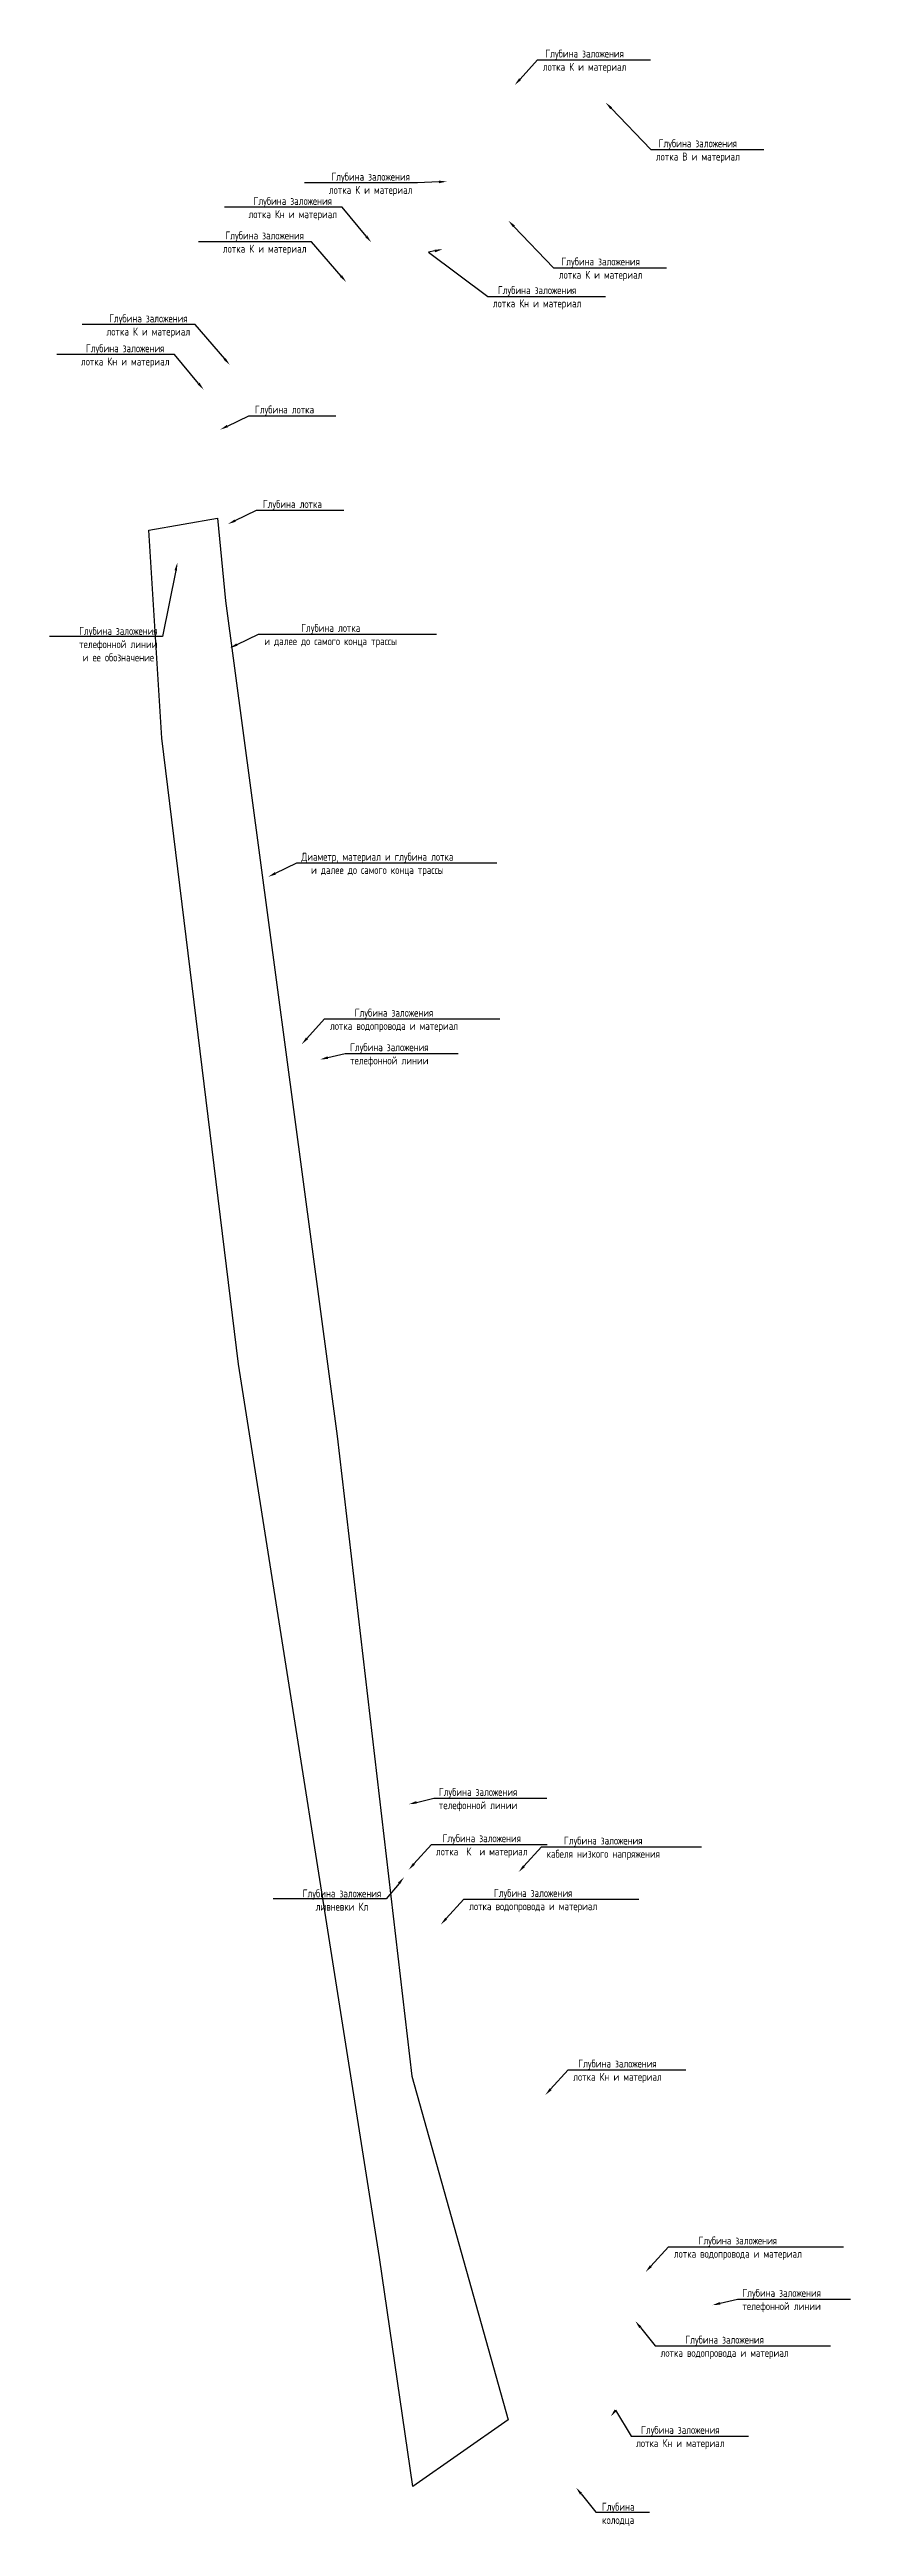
# Model space of a CAD drawing. Header units: millimetres. Extents: x 24859265 to 26550985, y 32092698 to 33532929.
# Drawn here: x 24859265 to 24985327, y 32925127 to 33314832 of the extents above; entities that cross this region are included whole.
import ezdxf
from ezdxf import colors
from ezdxf.entities.mleader import LeaderData, LeaderLine
from ezdxf.math import Vec2, Vec3

# ---------------------------------------------------------------- set-up
doc = ezdxf.new("R2010")
doc.units = ezdxf.units.MM
doc.layers.add('Выноски', color=7, linetype='Continuous')
doc.styles.add('GOST 2.304', font='GOST_0.TTF')

msp = doc.modelspace()

# ---------------------------------------------------------------- linework, layer by layer
msp.add_lwpolyline([(24874900.7215, 33239202.9402), (24885718.3985, 33241102.8094), (24886985.7391, 33228075.1286), (24904541.7068, 33096655.9798), (24916306.3997, 32995974.6771), (24931472.5232, 32941893.7998), (24916428.1369, 32931404.0326), (24911180.098, 32967418.9009), (24889005.3867, 33107975.973), (24876926.2503, 33206474.1093), (24874900.7215, 33239202.9402)])

# ---------------------------------------------------------------- leaders
at = {"layer": 'Выноски', "color": 1, "lineweight": -2}
ml = msp.add_multileader_mtext('Standard', dxfattribs=at)
ml.set_content('{\\C1;Глубина заложения\\Pлотка К и материал}', color=5, style='GOST 2.304')
ml.set_leader_properties(color=1, lineweight=-3)
ml.build(insert=Vec2(0, 0))
ml.multileader.update_dxf_attribs({"text_left_attachment_type": 6, "text_right_attachment_type": 6, "dogleg_length": 1, "arrow_head_size": 1250, "scale": 500})
ctx = ml.context
ctx.base_point, ctx.scale, ctx.char_height, ctx.arrow_head_size, ctx.landing_gap_size, ctx.plane_origin = Vec3(24936188.0533, 33313215.8793), 500, 1250, 1250, 900, Vec3(24939932.3919, 33306752.9836)
ctx.left_attachment, ctx.right_attachment, ctx.text_align_type = 6, 6, 1
notes = []
notes.append((ctx, [(0, (1, 1, 0), (24936088.2056, 33313215.8793), (1, 0), 99.8478, [(1, [(24932478.0468, 33309234.2762)], 0, [])])]))
ctx.mtext.insert, ctx.mtext.alignment, ctx.mtext.flow_direction = Vec3(24943479.6723, 33314823.2775), 2, 5
ml = msp.add_multileader_mtext('Standard', dxfattribs=at)
ml.set_content('{\\C1;Глубина заложения\\Pлотка В и материал}', color=5, style='GOST 2.304')
ml.set_leader_properties(color=1, lineweight=-3)
ml.build(insert=Vec2(0, 0))
ml.multileader.update_dxf_attribs({"text_left_attachment_type": 6, "text_right_attachment_type": 6, "dogleg_length": 1, "arrow_head_size": 1250, "scale": 500})
ctx = ml.context
ctx.base_point, ctx.scale, ctx.char_height, ctx.arrow_head_size, ctx.landing_gap_size, ctx.plane_origin = Vec3(24954015.1036, 33299091.669), 500, 1250, 1250, 900, Vec3(24954251.1109, 33304019.6962)
ctx.left_attachment, ctx.right_attachment, ctx.text_align_type = 6, 6, 1
notes.append((ctx, [(0, (1, 1, 0), (24953915.2558, 33299091.669), (1, 0), 99.8478, [(1, [(24946796.7658, 33306500.9888)], 0, [])])]))
ctx.mtext.insert, ctx.mtext.alignment, ctx.mtext.flow_direction = Vec3(24961306.7226, 33300699.0672), 2, 5
ml = msp.add_multileader_mtext('Standard', dxfattribs=at)
ml.set_content('{\\C1;Глубина заложения\\Pлотка К и материал}', color=5, style='GOST 2.304')
ml.set_leader_properties(color=1, lineweight=-3)
ml.build(insert=Vec2(0, 0))
ml.multileader.update_dxf_attribs({"text_left_attachment_type": 6, "text_right_attachment_type": 6, "dogleg_length": 1, "arrow_head_size": 1250, "scale": 500})
ctx = ml.context
ctx.base_point, ctx.scale, ctx.char_height, ctx.arrow_head_size, ctx.landing_gap_size, ctx.plane_origin = Vec3(24902512.5603, 33293844.7018), 500, 1250, 1250, 900, Vec3(24902748.5676, 33298772.7289)
ctx.left_attachment, ctx.right_attachment, ctx.text_align_type = 6, 6, 1
notes.append((ctx, [(1, (1, 1, 0), (24917195.6461, 33293844.7018), (-1, 0), 99.8478, [(1, [(24921798.4915, 33294063.9559)], 0, [])])]))
ctx.mtext.insert, ctx.mtext.alignment, ctx.mtext.flow_direction = Vec3(24909804.1793, 33295452.0999), 2, 5
ml = msp.add_multileader_mtext('Standard', dxfattribs=at)
ml.set_content('{\\C1;Глубина заложения\\Pлотка Кн и материал}', color=5, style='GOST 2.304')
ml.set_leader_properties(color=1, lineweight=-3)
ml.build(insert=Vec2(0, 0))
ml.multileader.update_dxf_attribs({"text_left_attachment_type": 6, "text_right_attachment_type": 6, "dogleg_length": 1, "arrow_head_size": 1250, "scale": 500})
ctx = ml.context
ctx.base_point, ctx.scale, ctx.char_height, ctx.arrow_head_size, ctx.landing_gap_size, ctx.plane_origin = Vec3(24889902.1447, 33290026.2271), 500, 1250, 1250, 900, Vec3(24890852.9482, 33294954.2542)
ctx.left_attachment, ctx.right_attachment, ctx.text_align_type = 6, 6, 1
notes.append((ctx, [(1, (1, 1, 0), (24905300.0267, 33290026.2271), (-1, 0), 99.8478, [(1, [(24909902.8722, 33284496.4719)], 0, [])])]))
ctx.mtext.insert, ctx.mtext.alignment, ctx.mtext.flow_direction = Vec3(24897551.1618, 33291633.6252), 2, 5
ml = msp.add_multileader_mtext('Standard', dxfattribs=at)
ml.set_content('{\\C1;Глубина заложения\\Pлотка К и материал}', color=5, style='GOST 2.304')
ml.set_leader_properties(color=1, lineweight=-3)
ml.build(insert=Vec2(0, 0))
ml.multileader.update_dxf_attribs({"text_left_attachment_type": 6, "text_right_attachment_type": 6, "dogleg_length": 1, "arrow_head_size": 1250, "scale": 500})
ctx = ml.context
ctx.base_point, ctx.scale, ctx.char_height, ctx.arrow_head_size, ctx.landing_gap_size, ctx.plane_origin = Vec3(24885833.3318, 33284601.592), 500, 1250, 1250, 900, Vec3(24886069.3391, 33289529.6191)
ctx.left_attachment, ctx.right_attachment, ctx.text_align_type = 6, 6, 1
notes.append((ctx, [(1, (1, 1, 0), (24900516.4176, 33284601.592), (-1, 0), 99.8478, [(1, [(24905956.2096, 33278251.8291)], 0, [])])]))
ctx.mtext.insert, ctx.mtext.alignment, ctx.mtext.flow_direction = Vec3(24893124.9508, 33286208.9901), 2, 5
ml = msp.add_multileader_mtext('Standard', dxfattribs=at)
ml.set_content('{\\C1;Глубина заложения\\Pлотка К и материал}', color=5, style='GOST 2.304')
ml.set_leader_properties(color=1, lineweight=-3)
ml.build(insert=Vec2(0, 0))
ml.multileader.update_dxf_attribs({"text_left_attachment_type": 6, "text_right_attachment_type": 6, "dogleg_length": 1, "arrow_head_size": 1250, "scale": 500})
ctx = ml.context
ctx.base_point, ctx.scale, ctx.char_height, ctx.arrow_head_size, ctx.landing_gap_size, ctx.plane_origin = Vec3(24938708.6636, 33280497.0279), 500, 1250, 1250, 900, Vec3(24938944.6709, 33285425.055)
ctx.left_attachment, ctx.right_attachment, ctx.text_align_type = 6, 6, 1
notes.append((ctx, [(0, (1, 1, 0), (24938608.8158, 33280497.0279), (1, 0), 99.8478, [(1, [(24931490.3258, 33287906.3476)], 0, [])])]))
ctx.mtext.insert, ctx.mtext.alignment, ctx.mtext.flow_direction = Vec3(24946000.2826, 33282104.426), 2, 5
ml = msp.add_multileader_mtext('Standard', dxfattribs=at)
ml.set_content('{\\C1;Глубина заложения\\Pлотка Кн и материал}', color=5, style='GOST 2.304')
ml.set_leader_properties(color=1, lineweight=-3)
ml.build(insert=Vec2(0, 0))
ml.multileader.update_dxf_attribs({"text_left_attachment_type": 6, "text_right_attachment_type": 6, "dogleg_length": 1, "arrow_head_size": 1250, "scale": 500})
ctx = ml.context
ctx.base_point, ctx.scale, ctx.char_height, ctx.arrow_head_size, ctx.landing_gap_size, ctx.plane_origin = Vec3(24928357.5916, 33275998.3085), 500, 1250, 1250, 900, Vec3(24928593.5988, 33280926.3356)
ctx.left_attachment, ctx.right_attachment, ctx.text_align_type = 6, 6, 1
notes.append((ctx, [(0, (1, 1, 0), (24928257.7438, 33275998.3085), (1, 0), 99.8478, [(0, [(24921139.2537, 33283407.6282), (24918934.4097, 33282926.59)], 0, [])])]))
ctx.mtext.insert, ctx.mtext.alignment, ctx.mtext.flow_direction = Vec3(24936006.6087, 33277605.7066), 2, 5
ml = msp.add_multileader_mtext('Standard', dxfattribs=at)
ml.set_content('{\\C1;Глубина заложения\\Pлотка К и материал}', color=5, style='GOST 2.304')
ml.set_leader_properties(color=1, lineweight=-3)
ml.build(insert=Vec2(0, 0))
ml.multileader.update_dxf_attribs({"text_left_attachment_type": 6, "text_right_attachment_type": 6, "dogleg_length": 1, "arrow_head_size": 1250, "scale": 500})
ctx = ml.context
ctx.base_point, ctx.scale, ctx.char_height, ctx.arrow_head_size, ctx.landing_gap_size, ctx.plane_origin = Vec3(24867524.4821, 33271553.3892), 500, 1250, 1250, 900, Vec3(24867760.4894, 33276481.4163)
ctx.left_attachment, ctx.right_attachment, ctx.text_align_type = 6, 6, 1
notes.append((ctx, [(1, (1, 1, 0), (24882207.5679, 33271553.3892), (-1, 0), 99.8478, [(1, [(24887647.3599, 33265203.6263)], 0, [])])]))
ctx.mtext.insert, ctx.mtext.alignment, ctx.mtext.flow_direction = Vec3(24874816.1011, 33273160.7873), 2, 5
ml = msp.add_multileader_mtext('Standard', dxfattribs=at)
ml.set_content('{\\C1;Глубина заложения\\Pлотка Кн и материал}', color=5, style='GOST 2.304')
ml.set_leader_properties(color=1, lineweight=-3)
ml.build(insert=Vec2(0, 0))
ml.multileader.update_dxf_attribs({"text_left_attachment_type": 6, "text_right_attachment_type": 6, "dogleg_length": 1, "arrow_head_size": 1250, "scale": 500})
ctx = ml.context
ctx.base_point, ctx.scale, ctx.char_height, ctx.arrow_head_size, ctx.landing_gap_size, ctx.plane_origin = Vec3(24863524.6767, 33266844.9938), 500, 1250, 1250, 900, Vec3(24864475.4803, 33271773.021)
ctx.left_attachment, ctx.right_attachment, ctx.text_align_type = 6, 6, 1
notes.append((ctx, [(1, (1, 1, 0), (24878922.5588, 33266844.9938), (-1, 0), 99.8478, [(1, [(24883525.4042, 33261315.2387)], 0, [])])]))
ctx.mtext.insert, ctx.mtext.alignment, ctx.mtext.flow_direction = Vec3(24871173.6939, 33268452.392), 2, 5
ml = msp.add_multileader_mtext('Standard', dxfattribs=at)
ml.set_content('{\\C1;Глубина лотка }', color=5, style='GOST 2.304')
ml.set_leader_properties(color=1, lineweight=-3)
ml.build(insert=Vec2(0, 0))
ml.multileader.update_dxf_attribs({"text_left_attachment_type": 6, "text_right_attachment_type": 6, "dogleg_length": 1, "arrow_head_size": 1250, "scale": 500})
ctx = ml.context
ctx.base_point, ctx.scale, ctx.char_height, ctx.arrow_head_size, ctx.landing_gap_size, ctx.plane_origin = Vec3(24890719.8501, 33257212.0001, -193576), 500, 1250, 1250, 900, Vec3(24893587.3245, 33252555.8329, -193576)
ctx.left_attachment, ctx.right_attachment, ctx.text_align_type = 6, 6, 1
notes.append((ctx, [(0, (1, 1, 0), (24890620.0024, 33257212.0001, -193576), (1, 0), 99.8478, [(1, [(24886132.9794, 33255037.1255, -193576)], 0, [])])]))
ctx.mtext.insert, ctx.mtext.alignment, ctx.mtext.flow_direction = Vec3(24896253.9638, 33258818.5047, -193576), 2, 5
ml = msp.add_multileader_mtext('Standard', dxfattribs=at)
ml.set_content('{\\C1;Глубина лотка }', color=5, style='GOST 2.304')
ml.set_leader_properties(color=1, lineweight=-3)
ml.build(insert=Vec2(0, 0))
ml.multileader.update_dxf_attribs({"text_left_attachment_type": 6, "text_right_attachment_type": 6, "dogleg_length": 1, "arrow_head_size": 1250, "scale": 500})
ctx = ml.context
ctx.base_point, ctx.scale, ctx.char_height, ctx.arrow_head_size, ctx.landing_gap_size, ctx.plane_origin = Vec3(24891950.923, 33242346.092, -193576), 500, 1250, 1250, 900, Vec3(24894818.3973, 33237689.9249, -193576)
ctx.left_attachment, ctx.right_attachment, ctx.text_align_type = 6, 6, 1
notes.append((ctx, [(0, (1, 1, 0), (24891851.0752, 33242346.092, -193576), (1, 0), 99.8478, [(1, [(24887364.0522, 33240171.2175, -193576)], 0, [])])]))
ctx.mtext.insert, ctx.mtext.alignment, ctx.mtext.flow_direction = Vec3(24897485.0366, 33243952.5967, -193576), 2, 5
ml = msp.add_multileader_mtext('Standard', dxfattribs=at)
ml.set_content('{\\C1;Глубина заложения\\Pтелефонной линии\\Pи ее обозначение}', color=5, style='GOST 2.304')
ml.set_leader_properties(color=1, lineweight=-3)
ml.build(insert=Vec2(0, 0))
ml.multileader.update_dxf_attribs({"text_left_attachment_type": 6, "text_right_attachment_type": 6, "dogleg_length": 1, "arrow_head_size": 1250, "scale": 500})
ctx = ml.context
ctx.base_point, ctx.scale, ctx.char_height, ctx.arrow_head_size, ctx.landing_gap_size, ctx.plane_origin = Vec3(24863250.568, 33222485.7873, -193576), 500, 1250, 1250, 900, Vec3(24886833.1041, 33231612.8548, -193576)
ctx.left_attachment, ctx.right_attachment, ctx.text_align_type = 6, 6, 1
notes.append((ctx, [(1, (1, 1, 0), (24877050.8804, 33222485.7873, -193576), (-1, 0), 99.8478, [(1, [(24879378.759, 33234094.1474, -193576)], 0, [])])]))
ctx.mtext.insert, ctx.mtext.alignment, ctx.mtext.flow_direction = Vec3(24870100.8003, 33223985.7873, -193576), 2, 5
ml = msp.add_multileader_mtext('Standard', dxfattribs=at)
ml.set_content('{\\C1;Глубина лотка \\Pи далее до самого конца трассы}', color=5, style='GOST 2.304')
ml.set_leader_properties(color=1, lineweight=-3)
ml.build(insert=Vec2(0, 0))
ml.multileader.update_dxf_attribs({"text_left_attachment_type": 6, "text_right_attachment_type": 6, "dogleg_length": 1, "arrow_head_size": 1250, "scale": 500})
ctx = ml.context
ctx.base_point, ctx.scale, ctx.char_height, ctx.arrow_head_size, ctx.landing_gap_size, ctx.plane_origin = Vec3(24892234.3343, 33222845.2293, -193576), 500, 1250, 1250, 900, Vec3(24895101.8087, 33218189.0621, -193576)
ctx.left_attachment, ctx.right_attachment, ctx.text_align_type = 6, 6, 1
notes.append((ctx, [(0, (1, 1, 0), (24892134.4866, 33222845.2293, -193576), (1, 0), 99.8478, [(1, [(24887647.4636, 33220670.3547, -193576)], 0, [])])]))
ctx.mtext.insert, ctx.mtext.alignment, ctx.mtext.flow_direction = Vec3(24903518.9841, 33224452.6274, -193576), 2, 5
ml = msp.add_multileader_mtext('Standard', dxfattribs=at)
ml.set_content('{\\C1;Диаметр, материал и глубина лотка\\Pи далее до самого конца трассы}', color=5, style='GOST 2.304')
ml.set_leader_properties(color=1, lineweight=-3)
ml.build(insert=Vec2(0, 0))
ml.multileader.update_dxf_attribs({"text_left_attachment_type": 6, "text_right_attachment_type": 6, "dogleg_length": 1, "arrow_head_size": 1250, "scale": 500})
ctx = ml.context
ctx.base_point, ctx.scale, ctx.char_height, ctx.arrow_head_size, ctx.landing_gap_size, ctx.plane_origin = Vec3(24898277.9034, 33186850.8412, -193576), 500, 1250, 1250, 900, Vec3(24901145.3777, 33182194.674, -193576)
ctx.left_attachment, ctx.right_attachment, ctx.text_align_type = 6, 6, 1
notes.append((ctx, [(0, (1, 1, 0), (24898178.0556, 33186850.8412, -193576), (1, 0), 99.8478, [(1, [(24893691.0326, 33184675.9666, -193576)], 0, [])])]))
ctx.mtext.insert, ctx.mtext.alignment, ctx.mtext.flow_direction = Vec3(24910873.7576, 33188458.2393, -193576), 2, 5
ml = msp.add_multileader_mtext('Standard', dxfattribs=at)
ml.set_content('{\\C1;Глубина заложения\\Pлотка водопровода и материал}', color=5, style='GOST 2.304')
ml.set_leader_properties(color=1, lineweight=-3)
ml.build(insert=Vec2(0, 0))
ml.multileader.update_dxf_attribs({"text_left_attachment_type": 6, "text_right_attachment_type": 6, "dogleg_length": 1, "arrow_head_size": 1250, "scale": 500})
ctx = ml.context
ctx.base_point, ctx.scale, ctx.char_height, ctx.arrow_head_size, ctx.landing_gap_size, ctx.plane_origin = Vec3(24902658.9278, 33162312.7374), 500, 1250, 1250, 900, Vec3(24906403.2664, 33155849.8417)
ctx.left_attachment, ctx.right_attachment, ctx.text_align_type = 6, 6, 1
notes.append((ctx, [(0, (1, 1, 0), (24902559.08, 33162312.7374), (1, 0), 99.8478, [(1, [(24898948.9213, 33158331.1343)], 0, [])])]))
ctx.mtext.insert, ctx.mtext.alignment, ctx.mtext.flow_direction = Vec3(24913479.8534, 33163920.1356), 2, 5
ml = msp.add_multileader_mtext('Standard', dxfattribs=at)
ml.set_content('{\\C1;Глубина заложения\\Pтелефонной линии}', color=5, style='GOST 2.304')
ml.set_leader_properties(color=1, lineweight=-3)
ml.build(insert=Vec2(0, 0))
ml.multileader.update_dxf_attribs({"text_left_attachment_type": 6, "text_right_attachment_type": 6, "dogleg_length": 1, "arrow_head_size": 1250, "scale": 500})
ctx = ml.context
ctx.base_point, ctx.scale, ctx.char_height, ctx.arrow_head_size, ctx.landing_gap_size, ctx.plane_origin = Vec3(24905892.1156, 33156879.5458), 500, 1250, 1250, 900, Vec3(24909290.8544, 33153446.2082)
ctx.left_attachment, ctx.right_attachment, ctx.text_align_type = 6, 6, 1
notes.append((ctx, [(0, (1, 1, 0), (24905792.2679, 33156879.5458), (1, 0), 99.8478, [(1, [(24901836.5093, 33155927.5008)], 0, [])])]))
ctx.mtext.insert, ctx.mtext.alignment, ctx.mtext.flow_direction = Vec3(24912742.3479, 33158486.0505), 2, 5
ml = msp.add_multileader_mtext('Standard', dxfattribs=at)
ml.set_content('{\\C1;Глубина заложения\\Pтелефонной линии}', color=5, style='GOST 2.304')
ml.set_leader_properties(color=1, lineweight=-3)
ml.build(insert=Vec2(0, 0))
ml.multileader.update_dxf_attribs({"text_left_attachment_type": 6, "text_right_attachment_type": 6, "dogleg_length": 1, "arrow_head_size": 1250, "scale": 500})
ctx = ml.context
ctx.base_point, ctx.scale, ctx.char_height, ctx.arrow_head_size, ctx.landing_gap_size, ctx.plane_origin = Vec3(24919863.7002, 33039708.744), 500, 1250, 1250, 900, Vec3(24923262.4389, 33036275.4064)
ctx.left_attachment, ctx.right_attachment, ctx.text_align_type = 6, 6, 1
notes.append((ctx, [(0, (1, 1, 0), (24919763.8524, 33039708.744), (1, 0), 99.8478, [(1, [(24915808.0938, 33038756.699)], 0, [])])]))
ctx.mtext.insert, ctx.mtext.alignment, ctx.mtext.flow_direction = Vec3(24926713.9325, 33041315.2486), 2, 5
ml = msp.add_multileader_mtext('Standard', dxfattribs=at)
ml.set_content('{\\C1;Глубина заложения\\Pлотка  К  и материал}', color=5, style='GOST 2.304')
ml.set_leader_properties(color=1, lineweight=-3)
ml.build(insert=Vec2(0, 0))
ml.multileader.update_dxf_attribs({"text_left_attachment_type": 6, "text_right_attachment_type": 6, "dogleg_length": 1, "arrow_head_size": 1250, "scale": 500})
ctx = ml.context
ctx.base_point, ctx.scale, ctx.char_height, ctx.arrow_head_size, ctx.landing_gap_size, ctx.plane_origin = Vec3(24919491.6185, 33032423.2999), 500, 1250, 1250, 900, Vec3(24923235.9571, 33025960.4042)
ctx.left_attachment, ctx.right_attachment, ctx.text_align_type = 6, 6, 1
notes.append((ctx, [(0, (1, 1, 0), (24919391.7708, 33032423.2999), (1, 0), 99.8478, [(1, [(24915781.612, 33028441.6968)], 0, [])])]))
ctx.mtext.insert, ctx.mtext.alignment, ctx.mtext.flow_direction = Vec3(24927291.6364, 33034030.6981), 2, 5
ml = msp.add_multileader_mtext('Standard', dxfattribs=at)
ml.set_content('{\\C1;Глубина заложения\\Pкабеля низкого напряжения}', color=5, style='GOST 2.304')
ml.set_leader_properties(color=1, lineweight=-3)
ml.build(insert=Vec2(0, 0))
ml.multileader.update_dxf_attribs({"text_left_attachment_type": 6, "text_right_attachment_type": 6, "dogleg_length": 1, "arrow_head_size": 1250, "scale": 500})
ctx = ml.context
ctx.base_point, ctx.scale, ctx.char_height, ctx.arrow_head_size, ctx.landing_gap_size, ctx.plane_origin = Vec3(24936807.1954, 33032061.7857), 500, 1250, 1250, 900, Vec3(24940551.534, 33025598.89)
ctx.left_attachment, ctx.right_attachment, ctx.text_align_type = 6, 6, 1
notes.append((ctx, [(0, (1, 1, 0), (24936707.3476, 33032061.7857), (1, 0), 99.8478, [(1, [(24933097.1889, 33028080.1826)], 0, [])])]))
ctx.mtext.insert, ctx.mtext.alignment, ctx.mtext.flow_direction = Vec3(24946412.9674, 33033669.1839), 2, 5
ml = msp.add_multileader_mtext('Standard', dxfattribs=at)
ml.set_content('{\\C1;Глубина заложения\\Pливневки Кл}', color=5, style='GOST 2.304')
ml.set_leader_properties(color=1, lineweight=-3)
ml.build(insert=Vec2(0, 0))
ml.multileader.update_dxf_attribs({"text_left_attachment_type": 6, "text_right_attachment_type": 6, "dogleg_length": 1, "arrow_head_size": 1250, "scale": 500})
ctx = ml.context
ctx.base_point, ctx.scale, ctx.char_height, ctx.arrow_head_size, ctx.landing_gap_size, ctx.plane_origin = Vec3(24898439.189, 33023852.5806), 500, 1250, 1250, 900, Vec3(24922521.2054, 33024791.8566)
ctx.left_attachment, ctx.right_attachment, ctx.text_align_type = 6, 6, 1
notes.append((ctx, [(1, (1, 1, 0), (24912239.5014, 33023852.5806), (-1, 0), 99.8478, [(1, [(24915066.8603, 33027273.1492)], 0, [])])]))
ctx.mtext.insert, ctx.mtext.alignment, ctx.mtext.flow_direction = Vec3(24905289.4213, 33025352.5806), 2, 5
ml = msp.add_multileader_mtext('Standard', dxfattribs=at)
ml.set_content('{\\C1;Глубина заложения\\Pлотка водопровода и материал}', color=5, style='GOST 2.304')
ml.set_leader_properties(color=1, lineweight=-3)
ml.build(insert=Vec2(0, 0))
ml.multileader.update_dxf_attribs({"text_left_attachment_type": 6, "text_right_attachment_type": 6, "dogleg_length": 1, "arrow_head_size": 1250, "scale": 500})
ctx = ml.context
ctx.base_point, ctx.scale, ctx.char_height, ctx.arrow_head_size, ctx.landing_gap_size, ctx.plane_origin = Vec3(24924562.8063, 33023812.961), 500, 1250, 1250, 900, Vec3(24928307.1449, 33017350.0653)
ctx.left_attachment, ctx.right_attachment, ctx.text_align_type = 6, 6, 1
notes.append((ctx, [(0, (1, 1, 0), (24924462.9586, 33023812.961), (1, 0), 99.8478, [(1, [(24920852.7998, 33019831.3579)], 0, [])])]))
ctx.mtext.insert, ctx.mtext.alignment, ctx.mtext.flow_direction = Vec3(24935383.732, 33025420.3592), 2, 5
ml = msp.add_multileader_mtext('Standard', dxfattribs=at)
ml.set_content('{\\C1;Глубина заложения \\Pлотка Кн и материал}', color=5, style='GOST 2.304')
ml.set_leader_properties(color=1, lineweight=-3)
ml.build(insert=Vec2(0, 0))
ml.multileader.update_dxf_attribs({"text_left_attachment_type": 6, "text_right_attachment_type": 6, "dogleg_length": 1, "arrow_head_size": 1250, "scale": 500})
ctx = ml.context
ctx.base_point, ctx.scale, ctx.char_height, ctx.arrow_head_size, ctx.landing_gap_size, ctx.plane_origin = Vec3(24941006.8961, 32996975.824), 500, 1250, 1250, 900, Vec3(24944751.2347, 32990512.9283)
ctx.left_attachment, ctx.right_attachment, ctx.text_align_type = 6, 6, 1
notes.append((ctx, [(0, (1, 1, 0), (24940907.0483, 32996975.824), (1, 0), 99.8478, [(1, [(24937296.8896, 32992994.2209)], 0, [])])]))
ctx.mtext.insert, ctx.mtext.alignment, ctx.mtext.flow_direction = Vec3(24948655.9133, 32998583.2221), 2, 5
ml = msp.add_multileader_mtext('Standard', dxfattribs=at)
ml.set_content('{\\C1;Глубина заложения\\Pлотка водопровода и материал}', color=5, style='GOST 2.304')
ml.set_leader_properties(color=1, lineweight=-3)
ml.build(insert=Vec2(0, 0))
ml.multileader.update_dxf_attribs({"text_left_attachment_type": 6, "text_right_attachment_type": 6, "dogleg_length": 1, "arrow_head_size": 1250, "scale": 500})
ctx = ml.context
ctx.base_point, ctx.scale, ctx.char_height, ctx.arrow_head_size, ctx.landing_gap_size, ctx.plane_origin = Vec3(24956778.7453, 32969134.3738), 500, 1250, 1250, 900, Vec3(24960523.0839, 32962671.4781)
ctx.left_attachment, ctx.right_attachment, ctx.text_align_type = 6, 6, 1
notes.append((ctx, [(0, (1, 1, 0), (24956678.8975, 32969134.3738), (1, 0), 99.8478, [(1, [(24953068.7388, 32965152.7707)], 0, [])])]))
ctx.mtext.insert, ctx.mtext.alignment, ctx.mtext.flow_direction = Vec3(24967599.6709, 32970741.7719), 2, 5
ml = msp.add_multileader_mtext('Standard', dxfattribs=at)
ml.set_content('{\\C1;Глубина заложения\\Pтелефонной линии}', color=5, style='GOST 2.304')
ml.set_leader_properties(color=1, lineweight=-3)
ml.build(insert=Vec2(0, 0))
ml.multileader.update_dxf_attribs({"text_left_attachment_type": 6, "text_right_attachment_type": 6, "dogleg_length": 1, "arrow_head_size": 1250, "scale": 500})
ctx = ml.context
ctx.base_point, ctx.scale, ctx.char_height, ctx.arrow_head_size, ctx.landing_gap_size, ctx.plane_origin = Vec3(24967641.0355, 32960892.4965), 500, 1250, 1250, 900, Vec3(24971039.7742, 32957459.1589)
ctx.left_attachment, ctx.right_attachment, ctx.text_align_type = 6, 6, 1
notes.append((ctx, [(0, (1, 1, 0), (24967541.1877, 32960892.4965), (1, 0), 99.8478, [(1, [(24963585.4291, 32959940.4515)], 0, [])])]))
ctx.mtext.insert, ctx.mtext.alignment, ctx.mtext.flow_direction = Vec3(24974491.2678, 32962499.0012), 2, 5
ml = msp.add_multileader_mtext('Standard', dxfattribs=at)
ml.set_content('{\\C1;Глубина заложения\\Pлотка водопровода и материал}', color=5, style='GOST 2.304')
ml.set_leader_properties(color=1, lineweight=-3)
ml.build(insert=Vec2(0, 0))
ml.multileader.update_dxf_attribs({"text_left_attachment_type": 6, "text_right_attachment_type": 6, "dogleg_length": 1, "arrow_head_size": 1250, "scale": 500})
ctx = ml.context
ctx.base_point, ctx.scale, ctx.char_height, ctx.arrow_head_size, ctx.landing_gap_size, ctx.plane_origin = Vec3(24954694.774, 32953535.1669), 500, 1250, 1250, 900, Vec3(24958928.3756, 32954945.3972)
ctx.left_attachment, ctx.right_attachment, ctx.text_align_type = 6, 6, 1
notes.append((ctx, [(0, (1, 1, 0), (24954594.9263, 32953535.1669), (1, 0), 99.8478, [(1, [(24951474.0305, 32957426.6898)], 0, [])])]))
ctx.mtext.insert, ctx.mtext.alignment, ctx.mtext.flow_direction = Vec3(24965515.6997, 32955142.5651), 2, 5
ml = msp.add_multileader_mtext('Standard', dxfattribs=at)
ml.set_content('{\\C1;Глубина заложения\\Pлотка Кн и материал}', color=5, style='GOST 2.304')
ml.set_leader_properties(color=1, lineweight=-3)
ml.build(insert=Vec2(0, 0))
ml.multileader.update_dxf_attribs({"text_left_attachment_type": 6, "text_right_attachment_type": 6, "dogleg_length": 1, "arrow_head_size": 1250, "scale": 500})
ctx = ml.context
ctx.base_point, ctx.scale, ctx.char_height, ctx.arrow_head_size, ctx.landing_gap_size, ctx.plane_origin = Vec3(24950893.3313, 32939338.626), 500, 1250, 1250, 900, Vec3(24955126.9328, 32940748.8562)
ctx.left_attachment, ctx.right_attachment, ctx.text_align_type = 6, 6, 1
notes.append((ctx, [(0, (1, 1, 0), (24950793.4835, 32939338.626), (1, 0), 99.8478, [(0, [(24947579.4095, 32942423.806), (24948368.8299, 32943399.798)], 0, [])])]))
ctx.mtext.insert, ctx.mtext.alignment, ctx.mtext.flow_direction = Vec3(24958542.3484, 32940946.0241), 2, 5
ml = msp.add_multileader_mtext('Standard', dxfattribs=at)
ml.set_content('{\\C1;Глубина \\Pколодца}', color=5, style='GOST 2.304')
ml.set_leader_properties(color=1, lineweight=-3)
ml.build(insert=Vec2(0, 0))
ml.multileader.update_dxf_attribs({"text_left_attachment_type": 6, "text_right_attachment_type": 6, "dogleg_length": 1, "arrow_head_size": 1250, "scale": 500})
ctx = ml.context
ctx.base_point, ctx.scale, ctx.char_height, ctx.arrow_head_size, ctx.landing_gap_size, ctx.plane_origin = Vec3(24945360.8507, 32927354.6533), 500, 1250, 1250, 900, Vec3(24949594.4523, 32928764.8836)
ctx.left_attachment, ctx.right_attachment, ctx.text_align_type = 6, 6, 1
notes.append((ctx, [(0, (1, 1, 0), (24945261.0029, 32927354.6533), (1, 0), 99.8478, [(1, [(24942140.1072, 32931246.1762)], 0, [])])]))
ctx.mtext.insert, ctx.mtext.alignment, ctx.mtext.flow_direction = Vec3(24948763.9779, 32928854.6533), 2, 5
for ctx, leaders in notes:
    for number, flags, end, landing, length, lines in leaders:
        leader = LeaderData()
        leader.index, (leader.has_last_leader_line, leader.has_dogleg_vector, leader.attachment_direction) = number, flags
        leader.last_leader_point, leader.dogleg_vector, leader.dogleg_length = Vec3(end), Vec3(landing), length
        for number, points, colour, breaks in lines:
            line = LeaderLine()
            line.index, line.vertices, line.color, line.breaks = number, Vec3.list(points), colors.encode_raw_color(colour), breaks
            leader.lines.append(line)
        ctx.leaders.append(leader)

doc.saveas('drawing.dxf')
